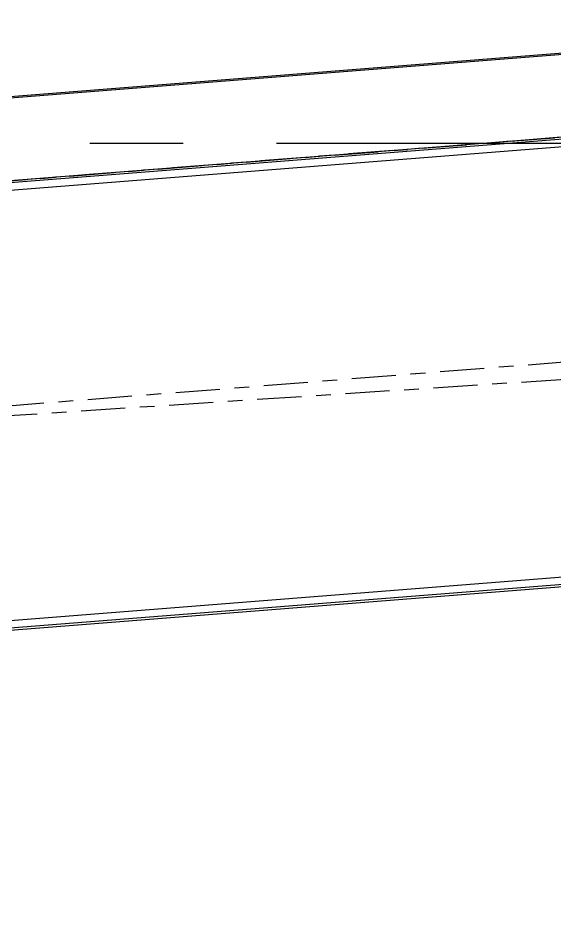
# Model space of a CAD drawing. Header units: millimetres. Extents: x 2368 to 8313, y 7493 to 11698.
# Drawn here: x 4774.2 to 4810.7, y 11417.8 to 11480 of the extents above; entities that cross this region are included whole.
import ezdxf

# ---------------------------------------------------------------- set-up
doc = ezdxf.new("R2010")
doc.units = ezdxf.units.MM
for name, pattern in [('CENTER', [50.8, 31.75, -6.35, 6.35, -6.35]), ('XKITLINE00', [0]), ('XKITLINE03', [6, 3, -1, 1, -1])]:
    doc.linetypes.add(name, pattern=pattern)

msp = doc.modelspace()

# ---------------------------------------------------------------- linework, layer by layer
at = {"color": 8, "linetype": 'XKITLINE00'}
for p, q in [((4841.0902, 11480.0157), (4508.1289, 11453.6953)), ((4841.098, 11479.916), (4508.1368, 11453.5956)), ((4842.2799, 11474.392), (4507.8375, 11447.9544)), ((4842.2843, 11474.2434), (4507.8564, 11447.8071)), ((4842.2996, 11473.7382), (4507.9207, 11447.3057)), ((4843.1811, 11444.5435), (4511.6372, 11418.3351)), ((4843.1963, 11444.0383), (4511.7016, 11417.8337)), ((4843.2008, 11443.8897), (4575.4548, 11422.7245))]:
    msp.add_line(p, q, dxfattribs=at)
at = {"color": 8, "linetype": 'XKITLINE03'}
for p, q in [((4508.578, 11448.013), (4841.5392, 11474.3335)), ((4841.5393, 11474.3335), (4508.5781, 11448.013)), ((4724.5881, 11449.8009), (4888.5882, 11460.5251)), ((4509.7789, 11432.8204), (4842.7402, 11459.1408)), ((4509.779, 11432.8204), (4842.7403, 11459.1408))]:
    msp.add_line(p, q, dxfattribs=at)
at = {"color": 6, "linetype": 'CENTER'}
msp.add_line((3369.36, 11471.5205), (7066.504, 11471.5205), dxfattribs=at)

doc.saveas('drawing.dxf')
